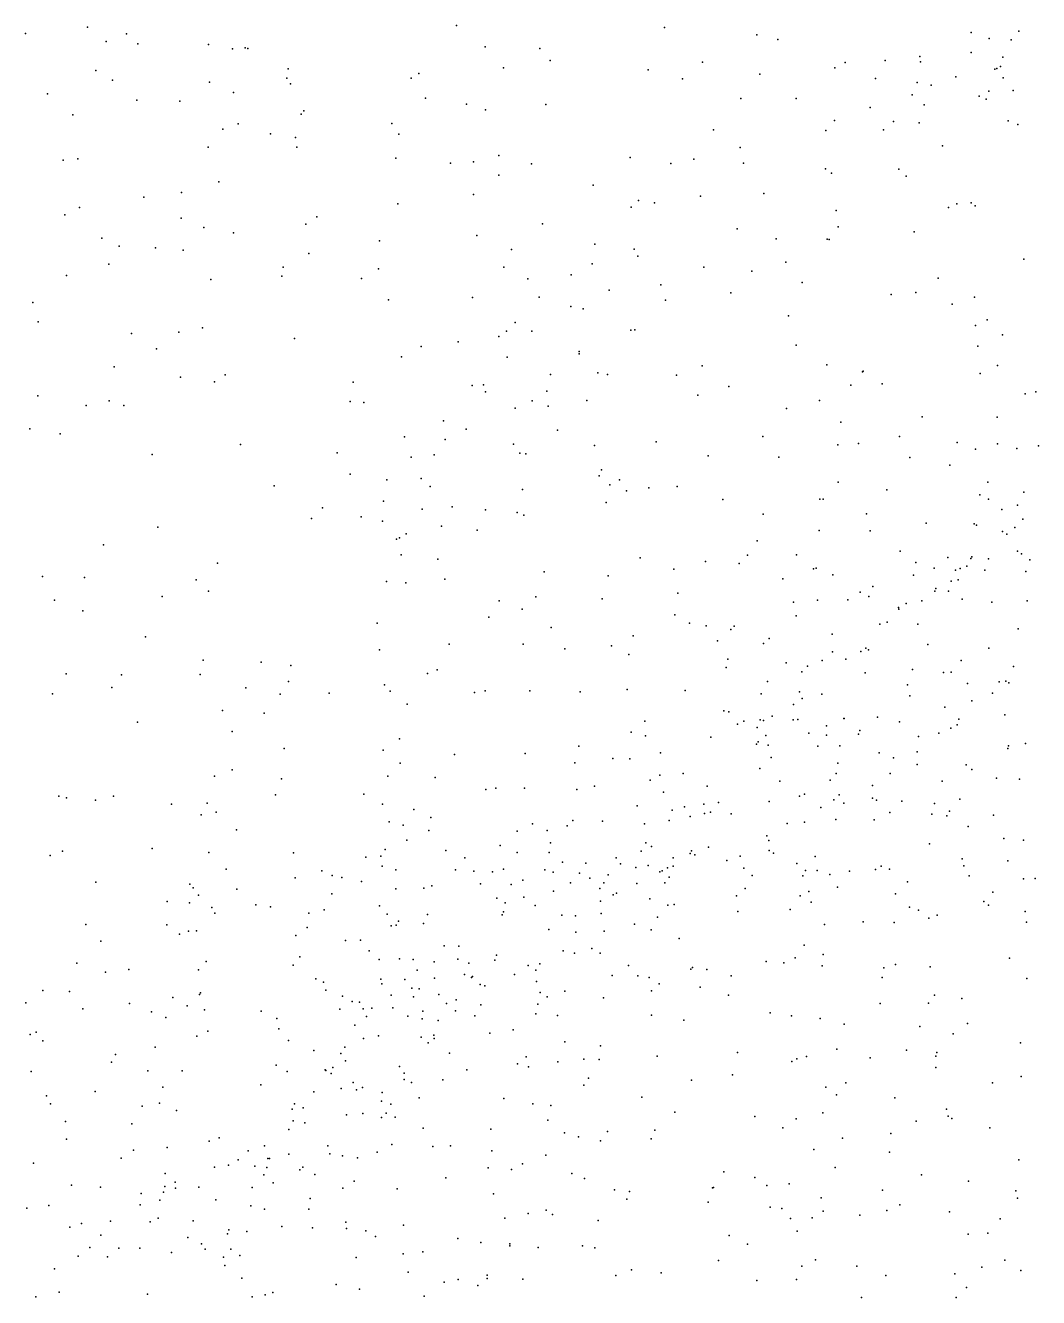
# Model space of a CAD drawing. Header units: metres. Extents: x -25 to 25, y -27.7 to 27.8.
# Drawn here: x -15.265 to -13.923, y 6.788 to 8.473 of the extents above; entities that cross this region are included whole.
import ezdxf

# ---------------------------------------------------------------- set-up
doc = ezdxf.new("R2010")
doc.units = ezdxf.units.M

msp = doc.modelspace()

# ---------------------------------------------------------------- linework, layer by layer
for p in [(-15.2654, 8.462, 2.4434), (-15.1833, 8.4704, 5.8935), (-15.1317, 8.4612, 6.0991), (-14.6945, 8.4725, 11.6746), (-14.4187, 8.4697, -11.974), (-14.2967, 8.4602, 8.6821), (-14.0127, 8.4632, 15.0417), (-13.9497, 8.465, -13.1129), (-15.1586, 8.4513, 5.6486), (-15.1164, 8.4481, 5.3722), (-15.0227, 8.4474, 5.791), (-14.9912, 8.4416, 5.2642), (-14.9744, 8.4428, -12.4688), (-14.9709, 8.442, 5.0643), (-14.6563, 8.4441, 10.6276), (-14.5839, 8.442, 9.2003), (-14.2688, 8.454, 12.0025), (-13.9888, 8.4552, 21.1851), (-13.9595, 8.4534, 21.2831), (-14.5703, 8.4259, 11.9379), (-14.1264, 8.4262, 21.2282), (-14.0808, 8.4312, 12.0787), (-14.0796, 8.4245, -12.1163), (-14.0128, 8.4365, 21.3624), (-13.9706, 8.4303, 21.0051), (-15.1722, 8.4129, 6.3722), (-14.9174, 8.4152, 5.4311), (-14.7443, 8.4089, 10.7809), (-14.6321, 8.4163, -12.318), (-14.4406, 8.4137, 12.0854), (-14.3687, 8.4237, -12.1324), (-14.2925, 8.4079, 12.1764), (-14.1934, 8.4162, 7.5013), (-14.1797, 8.4235, -12.2392), (-13.9813, 8.4144, 15.201), (-13.9788, 8.4153, -12.4001), (-13.974, 8.4183, 8.2681), (-15.15, 8.4, -12.5594), (-15.0214, 8.3974, -8.3823), (-14.919, 8.4028, 11.5127), (-14.9143, 8.3951, 5.8898), (-14.7543, 8.4025, 11.8219), (-14.3949, 8.4018, -12.4644), (-14.1392, 8.4024, 21.111), (-14.0843, 8.3968, 21.4514), (-14.0655, 8.3935, 20.9823), (-14.033, 8.4045, 2.2574), (-13.9704, 8.4032, 2.1151), (-15.236, 8.3819, 6.8343), (-14.9896, 8.3835, 7.2081), (-14.7355, 8.3762, 5.5144), (-14.3176, 8.3756, -12.6609), (-14.2446, 8.3756, 21.1847), (-14.0909, 8.3805, 8.4114), (-14.0021, 8.3788, 20.9249), (-13.993, 8.375, 14.0964), (-13.9892, 8.3853, -12.6212), (-13.9572, 8.3865, 21.5184), (-15.1178, 8.3735, 7.1136), (-15.061, 8.372, -7.6063), (-14.8965, 8.3593, 10.9356), (-14.681, 8.3684, 5.3472), (-14.656, 8.3607, 10.1325), (-14.5759, 8.3679, -12.4765), (-14.1464, 8.3638, 12.2891), (-14.0748, 8.3673, 14.4056), (-15.2028, 8.3542, 6.6648), (-14.9838, 8.3421, 6.172), (-14.9002, 8.3549, 11.7721), (-14.7801, 8.3428, 11.9708), (-14.1937, 8.3468, 20.9704), (-14.1155, 8.3451, 14.6277), (-14.0816, 8.3437, 21.5439), (-13.9635, 8.346, 12.2727), (-13.9507, 8.3412, 21.5966), (-15.0041, 8.335, 11.223), (-14.9406, 8.3289, -8.0486), (-14.9077, 8.3241, -7.7009), (-14.7708, 8.3283, 5.7352), (-14.3539, 8.3341, 12.3289), (-14.2053, 8.3334, 21.4964), (-14.1288, 8.3343, 14.8588), (-15.0234, 8.3111, 11.6056), (-14.906, 8.3113, -7.8623), (-14.3188, 8.311, 21.0909), (-14.0507, 8.3131, 14.2518), (-15.2154, 8.2942, 2.2811), (-15.1961, 8.296, 4.6927), (-14.7748, 8.2968, 5.8975), (-14.7025, 8.2899, -12.532), (-14.6717, 8.292, 9.9644), (-14.6382, 8.3001, 10.4196), (-14.4645, 8.2976, 7.4175), (-14.3801, 8.2955, 21.2128), (-14.3143, 8.2902, 21.4552), (-14.6382, 8.2743, 12.2686), (-14.5952, 8.2893, 9.224), (-14.4105, 8.2896, 8.8799), (-14.2056, 8.2824, 21.5823), (-14.1978, 8.2768, 12.4393), (-14.1085, 8.282, 21.6314), (-15.0093, 8.2654, 6.3926), (-14.5134, 8.2608, -12.7441), (-14.0988, 8.2727, 20.7982), (-15.1084, 8.2451, -8.3536), (-15.0588, 8.2512, 6.8875), (-14.6718, 8.2485, 9.5342), (-14.4533, 8.2407, 21.2026), (-14.3714, 8.2462, 20.9705), (-14.2875, 8.2498, 20.8926), (-15.1936, 8.2315, -8.5003), (-14.772, 8.2362, 12.1939), (-14.4632, 8.2319, 5.4063), (-14.4322, 8.2377, 21.399), (-14.1914, 8.2272, 15.0045), (-14.0426, 8.2315, 8.4083), (-14.0318, 8.2363, 21.716), (-14.0125, 8.2374, 20.7322), (-14.0072, 8.2336, -12.8327), (-15.2133, 8.2215, -12.6059), (-15.0592, 8.2173, 10.9787), (-14.8938, 8.2091, 6.2466), (-14.8794, 8.219, 7.1022), (-14.5806, 8.2096, 5.6634), (-14.1888, 8.2059, 21.6995), (-15.1642, 8.1908, 11.2993), (-15.029, 8.2047, 6.6767), (-14.9899, 8.1977, 10.8423), (-14.6673, 8.1942, 9.7458), (-14.3226, 8.203, 7.4425), (-14.2711, 8.19, 20.7892), (-14.2035, 8.1894, -12.9067), (-14.2009, 8.189, 14.7215), (-14.088, 8.1993, 20.7146), (-15.1411, 8.1801, 11.7505), (-15.093, 8.1779, -8.1596), (-15.0565, 8.1749, 4.7807), (-14.7965, 8.1872, 6.0608), (-14.6214, 8.1758, 9.3543), (-14.5112, 8.1827, 21.2662), (-14.4592, 8.1763, 21.483), (-15.1551, 8.1563, 11.1171), (-14.8899, 8.1704, 4.9143), (-14.5145, 8.1566, 21.0417), (-14.4544, 8.1667, 12.5314), (-14.2582, 8.1591, 8.6795), (-13.9428, 8.163, 20.6314), (-15.2111, 8.1412, -7.3769), (-14.9256, 8.1403, 12.1788), (-14.924, 8.1525, 6.9398), (-14.7977, 8.15, 10.5586), (-14.6316, 8.1523, 5.1175), (-14.5427, 8.1423, 21.3355), (-14.367, 8.1523, -12.9239), (-14.3031, 8.1471, 21.6869), (-15.0197, 8.1359, 12.0297), (-14.8203, 8.1375, 12.3054), (-14.5997, 8.1367, 10.0893), (-14.4921, 8.1217, 20.9367), (-14.4238, 8.1291, 21.6048), (-14.2365, 8.1319, 21.7489), (-14.0565, 8.1379, 14.1207), (-15.2554, 8.1057, 11.4119), (-14.7846, 8.1089, -12.6804), (-14.6733, 8.1123, 5.931), (-14.585, 8.1128, 21.1841), (-14.4175, 8.1088, 20.8198), (-14.3312, 8.1185, 20.7609), (-14.1187, 8.116, 15.3018), (-14.0859, 8.1187, 21.8239), (-14.0083, 8.1127, 21.8581), (-14.543, 8.1002, 7.3), (-14.5266, 8.0973, 21.5058), (-14.2546, 8.0879, 12.6441), (-14.0377, 8.1033, 20.603), (-15.2486, 8.0799, 11.2141), (-15.0307, 8.0721, -7.8485), (-14.6167, 8.0792, 21.2892), (-14.0069, 8.0749, 7.4804), (-13.9916, 8.0824, -12.9571), (-15.1249, 8.0645, 4.6745), (-15.0623, 8.0662, -7.4259), (-14.9092, 8.058, 6.5986), (-14.6383, 8.0604, 5.7657), (-14.6282, 8.0675, 9.6549), (-14.5947, 8.0676, 21.0009), (-14.4634, 8.0688, 9.0296), (-14.4582, 8.0695, -0.2104), (-13.9712, 8.0625, 20.5398), (-15.092, 8.0442, -12.6164), (-14.7414, 8.0473, 10.4268), (-14.692, 8.0535, 12.5637), (-14.5321, 8.0374, 20.8866), (-14.5319, 8.0405, 21.5675), (-14.2446, 8.0489, 20.6389), (-14.0039, 8.0475, 8.4827), (-15.1478, 8.0204, 12.0327), (-14.7671, 8.0336, 6.1601), (-14.6271, 8.0331, 5.5585), (-14.369, 8.0217, -0.3411), (-14.2038, 8.0228, 21.8659), (-13.9779, 8.022, 12.644), (-15.0599, 8.0065, 10.7163), (-15.0007, 8.0099, -7.6695), (-14.57, 8.0102, 9.3341), (-14.507, 8.0125, -0.4591), (-14.4943, 8.0101, 21.6527), (-14.403, 8.0093, 7.3394), (-14.1568, 8.0135, 14.3032), (-14.1556, 8.0147, -13.0431), (-14.0006, 8.0117, 13.8781), (-15.015, 8.0004, 12.2609), (-14.8311, 8, 6.3413), (-14.6735, 7.9955, 5.2576), (-14.6585, 7.9965, 21.3562), (-14.6559, 7.9871, -0.3626), (-14.5749, 7.9882, 12.6667), (-14.3337, 7.9943, 20.6625), (-14.172, 7.996, 20.572), (-14.1304, 7.9979, 21.9178), (-13.927, 7.9872, 22.0038), (-15.249, 7.9818, 11.0056), (-15.1543, 7.9752, -7.2999), (-14.8354, 7.9744, 4.9353), (-14.8172, 7.9731, 12.5231), (-14.594, 7.9754, -0.1885), (-14.5217, 7.9758, 20.8108), (-14.3747, 7.983, 21.7783), (-14.2136, 7.9758, 14.5161), (-13.9411, 7.9844, 20.4649), (-15.1849, 7.9693, 2.2737), (-15.1352, 7.969, -7.9627), (-14.6166, 7.9654, 21.5183), (-14.5728, 7.9683, 9.4917), (-14.2571, 7.9653, 8.7703), (-14.0774, 7.9541, 21.9854), (-13.9781, 7.9536, 15.5091), (-15.2596, 7.9384, 4.4151), (-14.7118, 7.9489, 21.2214), (-14.6814, 7.9377, 21.0179), (-14.5608, 7.9366, 21.6336), (-14.1852, 7.9471, 0.0342), (-15.2194, 7.9316, 2.0891), (-14.7633, 7.9278, -12.8499), (-14.7094, 7.9242, 5.7023), (-14.4298, 7.9208, 20.6793), (-14.2886, 7.9282, 21.8804), (-14.1075, 7.9281, 8.6455), (-14.0314, 7.9202, 22.0483), (-15.0974, 7.9041, -7.8077), (-14.9807, 7.9174, 4.7692), (-14.8526, 7.9065, 10.4523), (-14.7241, 7.9036, 21.323), (-14.6187, 7.918, 10.2175), (-14.6106, 7.9062, 20.8656), (-14.6027, 7.905, -12.9937), (-14.5117, 7.916, 21.7037), (-14.361, 7.9025, 20.6182), (-14.1893, 7.917, 20.5195), (-14.1618, 7.9188, 21.9787), (-14.0071, 7.9113, -13.0506), (-13.978, 7.9183, 20.421), (-13.952, 7.9122, 22.095), (-13.9234, 7.9156, 8.5339), (-14.7546, 7.9007, 5.4692), (-14.2676, 7.9009, 20.5587), (-14.0937, 7.9002, 14.0895), (-14.0409, 7.8902, 7.3992), (-14.8351, 7.8781, 6.5956), (-14.7866, 7.8708, 5.2657), (-14.7412, 7.8726, 21.1149), (-14.5056, 7.8759, 9.7144), (-14.5023, 7.8838, 0.0301), (-14.4785, 7.8708, -0.2773), (-14.9359, 7.8626, 12.4918), (-14.7294, 7.862, 21.0131), (-14.6068, 7.8578, 21.6458), (-14.4913, 7.8641, 7.2283), (-14.4693, 7.8559, 9.8754), (-14.4396, 7.8601, 12.7812), (-14.4021, 7.8618, 21.8483), (-14.1887, 7.8675, 7.3428), (-14.1246, 7.8573, 22.0606), (-13.9907, 7.8675, 13.7341), (-13.9429, 7.8543, 12.7445), (-14.7909, 7.8423, 12.6386), (-14.4962, 7.8408, 21.7647), (-14.3414, 7.8447, 21.9053), (-14.213, 7.8452, 15.2044), (-14.2089, 7.8452, 22.0294), (-14.0012, 7.8509, 20.3726), (-13.9898, 7.845, 22.2544), (-13.9511, 7.8371, 13.5865), (-14.8865, 7.8193, 4.9089), (-14.8719, 7.8337, -12.7829), (-14.8205, 7.8218, 5.5869), (-14.7397, 7.8318, 21.4248), (-14.7001, 7.8347, 7.0035), (-14.6561, 7.8308, 21.5717), (-14.6142, 7.8272, 20.8119), (-14.6053, 7.8237, 12.7576), (-14.2881, 7.8252, 20.52), (-14.1512, 7.8257, 8.7553), (-13.9721, 7.8312, 22.3395), (-13.9443, 7.8187, 20.1876), (-15.0902, 7.8079, -12.6072), (-14.7924, 7.8161, 6.4475), (-14.7143, 7.8093, 6.0734), (-14.6672, 7.8039, 20.8879), (-14.2141, 7.8035, 20.4514), (-14.1463, 7.8031, 0.1398), (-14.0724, 7.8132, 22.253), (-14.0085, 7.8125, 20.2917), (-14.0057, 7.8106, 22.4221), (-13.9712, 7.8022, 22.5318), (-13.9549, 7.8075, 19.8233), (-15.162, 7.7845, 4.4351), (-14.7739, 7.7921, 21.1738), (-14.7698, 7.794, 6.8276), (-14.7611, 7.7991, 10.3253), (-14.2961, 7.79, 12.825), (-13.9655, 7.7985, 19.9974), (-14.7675, 7.7712, 21.3197), (-14.3091, 7.7709, 21.9897), (-14.2442, 7.7713, 22.0708), (-14.1068, 7.7762, 22.3716), (-14.0435, 7.7679, -0.0031), (-14.0117, 7.7686, 19.8951), (-13.9514, 7.776, 23.0523), (-13.946, 7.7725, 22.9587), (-15.011, 7.7604, -7.4008), (-14.7191, 7.7656, 20.9542), (-14.451, 7.7672, 10.1031), (-14.4065, 7.7525, -0.1162), (-14.3645, 7.7624, 9.1013), (-14.32, 7.7599, 0.1446), (-14.2215, 7.753, 22.2214), (-14.2178, 7.7537, 8.8933), (-14.0858, 7.761, 22.5022), (-14.0618, 7.7535, 7.3052), (-14.0336, 7.7509, 20.0346), (-14.0273, 7.7532, 22.7061), (-14.0184, 7.7563, 23.166), (-14.0129, 7.7664, 20.14), (-13.9944, 7.751, 8.7069), (-13.9895, 7.7662, 22.873), (-13.935, 7.7646, 0.2027), (-15.2428, 7.7427, -7.1179), (-15.187, 7.7411, 2.1092), (-15.0393, 7.7381, -7.1803), (-14.787, 7.7362, 21.241), (-14.7616, 7.7341, 21.0335), (-14.71, 7.739, 21.5206), (-14.5784, 7.7487, 21.701), (-14.4935, 7.7436, 20.6601), (-14.2621, 7.7394, 14.9119), (-14.1961, 7.7449, 14.4046), (-14.0891, 7.7442, 20.2719), (-14.0391, 7.7364, 13.8198), (-14.03, 7.7382, 19.6518), (-13.9401, 7.7491, -4.7906), (-15.0231, 7.7231, 4.64), (-14.4014, 7.7204, 21.941), (-14.1595, 7.7221, 22.5276), (-14.143, 7.7293, 12.8301), (-14.0608, 7.7233, 22.9453), (-14.0595, 7.7269, 23.0516), (-14.0425, 7.7231, 23.2976), (-15.227, 7.7114, 2.4374), (-15.0842, 7.7163, 12.3527), (-14.6381, 7.7103, 21.6468), (-14.5894, 7.7155, 20.7514), (-14.5013, 7.7131, 21.8109), (-14.2482, 7.7085, 22.3112), (-14.2162, 7.7111, 20.3917), (-14.176, 7.7118, 15.2736), (-14.1484, 7.7163, 20.3332), (-14.1088, 7.7015, 22.7459), (-14.0986, 7.7067, 23.1552), (-14.078, 7.7102, 19.8273), (-14.0247, 7.7126, 23.3941), (-13.9852, 7.7085, 19.3916), (-13.9386, 7.7103, -4.9567), (-15.1892, 7.6973, 10.6827), (-14.6514, 7.6887, 20.8128), (-14.6074, 7.6994, -13.0426), (-14.4053, 7.6917, 9.9761), (-14.2446, 7.6906, 15.0681), (-14.1087, 7.6995, 20.1918), (-14.7997, 7.6808, -12.9054), (-14.569, 7.6749, 21.7466), (-14.3858, 7.6807, 20.5233), (-14.3637, 7.6772, 22.0307), (-14.3309, 7.6726, 9.7719), (-14.3264, 7.6767, 22.1311), (-14.1336, 7.6794, 22.9363), (-14.1239, 7.6823, 1.9745), (-14.0834, 7.6796, 19.6139), (-13.9505, 7.6733, 13.4185), (-15.1064, 7.6629, -7.0129), (-14.704, 7.6529, 6.5731), (-14.606, 7.6528, 12.7953), (-14.4889, 7.6507, 7.0558), (-14.4604, 7.6639, 21.9103), (-14.3485, 7.6573, 9.4867), (-14.2877, 7.6539, -13.1598), (-14.2802, 7.6605, 22.424), (-14.1969, 7.6662, 22.672), (-14.0699, 7.6524, 23.4541), (-14.7966, 7.6453, 21.2865), (-14.5507, 7.6467, 20.6779), (-14.4661, 7.6392, 20.5794), (-14.3349, 7.6331, 22.3273), (-14.1965, 7.6428, 23.0084), (-14.1785, 7.6331, 20.1347), (-14.1589, 7.6434, 20.0191), (-14.1524, 7.6477, 23.3345), (-14.1485, 7.6456, 19.8769), (-13.9892, 7.6479, 19.2551), (-15.0302, 7.6318, 12.4699), (-14.9533, 7.6292, 5.4118), (-14.9138, 7.6249, 5.7406), (-14.7201, 7.6188, 20.901), (-14.3372, 7.6221, 20.4272), (-14.2576, 7.6281, 12.8519), (-14.237, 7.6163, 22.7603), (-14.2293, 7.6237, 20.2485), (-14.2101, 7.6313, 23.1857), (-14.0904, 7.6196, 19.4302), (-14.0391, 7.6158, 13.703), (-14.0261, 7.6314, 0.0915), (-13.9565, 7.6236, 18.9539), (-15.2116, 7.6135, 12.1982), (-15.1381, 7.6125, 4.3051), (-15.034, 7.6127, -7.3276), (-14.9168, 7.6037, 5.0946), (-14.7897, 7.599, 21.1083), (-14.733, 7.6143, 21.5104), (-14.2823, 7.6034, 9.2763), (-14.153, 7.6151, 19.6657), (-14.0968, 7.5992, 13.981), (-14.0491, 7.6157, 19.3222), (-14.0176, 7.601, 19.1751), (-13.9755, 7.6029, 18.8515), (-13.9667, 7.6038, 18.6357), (-13.9628, 7.6016, 23.6447), (-15.2294, 7.5871, -6.8593), (-15.151, 7.5958, -12.4972), (-14.9733, 7.595, -7.1199), (-14.9281, 7.5868, 12.5981), (-14.8629, 7.5879, 10.3198), (-14.7823, 7.5909, 21.374), (-14.6705, 7.589, 20.8039), (-14.6563, 7.5911, 21.6483), (-14.5974, 7.5914, 21.7542), (-14.5306, 7.5899, 21.8481), (-14.4683, 7.5931, 21.9826), (-14.3913, 7.5915, 0.0085), (-14.2907, 7.5874, 20.2968), (-14.2401, 7.59, 23.2596), (-14.2105, 7.587, 19.8713), (-14.094, 7.5844, 8.967), (-13.9843, 7.5883, -5.1692), (-14.7599, 7.5735, 12.733), (-14.2478, 7.5733, 20.0303), (-14.2366, 7.5812, 23.3597), (-14.0474, 7.5695, 12.8674), (-14.0119, 7.5779, 19.0186), (-15.117, 7.5497, 10.5429), (-15.0043, 7.565, 10.4342), (-14.9491, 7.5615, 4.8697), (-14.4449, 7.5512, 22.1753), (-14.3403, 7.5645, 22.6563), (-14.3338, 7.5633, 2.0201), (-14.3138, 7.551, 1.829), (-14.2923, 7.5527, 22.9637), (-14.2879, 7.5521, 7.0506), (-14.2763, 7.5576, 20.1266), (-14.2484, 7.5527, 14.9285), (-14.2421, 7.5532, 14.6827), (-14.1814, 7.5544, 14.3628), (-14.181, 7.5546, 23.5283), (-14.1367, 7.5561, 0.4557), (-14.1076, 7.5502, 19.3028), (-14.0289, 7.5538, 23.6695), (-13.9679, 7.5595, 18.5203), (-14.9914, 7.5373, 4.7159), (-14.463, 7.5363, 12.8431), (-14.4442, 7.5318, 22.3965), (-14.322, 7.5471, 22.7788), (-14.2961, 7.5427, 23.173), (-14.2848, 7.5319, 9.9784), (-14.2278, 7.535, 19.664), (-14.2045, 7.5447, 9.6458), (-14.2044, 7.5327, 19.5612), (-14.1619, 7.5338, 9.1867), (-14.1602, 7.5388, -4.8262), (-14.0557, 7.5351, 18.9371), (-14.0398, 7.5416, 18.8001), (-14.0314, 7.5461, 18.684), (-14.9227, 7.5148, -12.7341), (-14.77, 7.5275, 20.9919), (-14.5324, 7.5181, 21.9295), (-14.3573, 7.5297, 20.2821), (-14.297, 7.5207, 19.956), (-14.2949, 7.5235, 23.3244), (-14.2816, 7.5194, 19.8471), (-14.2158, 7.518, 14.5196), (-14.1865, 7.5185, 2.0734), (-14.0826, 7.5306, 1.7093), (-13.9634, 7.5182, -5.5326), (-13.9405, 7.5216, 8.9644), (-14.7915, 7.5125, 21.282), (-14.6969, 7.5068, 20.821), (-14.6036, 7.5084, 21.7681), (-14.4872, 7.5017, 22.1175), (-14.4646, 7.5013, 22.4787), (-14.4243, 7.5093, 22.6236), (-14.2776, 7.5028, 19.7358), (-14.1344, 7.509, 9.87), (-14.1155, 7.5026, 19.1539), (-14.0842, 7.5102, 15.3548), (-13.9643, 7.5146, 15.5132), (-14.9916, 7.4866, 5.2404), (-14.7689, 7.4954, 21.4273), (-14.5375, 7.4957, 10.1261), (-14.394, 7.4819, 22.8193), (-14.2924, 7.4883, 23.4427), (-14.1916, 7.4819, 15.1568), (-14.1894, 7.4955, 23.6206), (-14.12, 7.4818, 19.0436), (-14.084, 7.4935, 18.7322), (-14.0194, 7.4934, 23.7585), (-14.0118, 7.4872, 0.1466), (-15.0151, 7.4781, -12.6051), (-14.9263, 7.4747, 5.9044), (-14.7855, 7.4783, 21.0872), (-14.7227, 7.4763, 21.5182), (-14.5117, 7.4651, 22.3604), (-14.4378, 7.4727, 22.7111), (-14.4252, 7.4793, 6.8878), (-14.3625, 7.465, 23.2309), (-14.2661, 7.4714, 23.5429), (-14.1994, 7.4728, -13.1448), (-14.1434, 7.4659, 14.1785), (-14.051, 7.4717, 13.6248), (-13.9789, 7.4756, 13.2362), (-13.9488, 7.474, 0.6108), (-15.2212, 7.4519, 12.1548), (-15.2108, 7.4493, -6.5904), (-15.1486, 7.4515, -12.4378), (-14.9343, 7.4533, -6.8592), (-14.817, 7.4543, 6.141), (-14.6554, 7.4607, 20.7292), (-14.6424, 7.4623, 21.6719), (-14.6042, 7.4623, 20.6543), (-14.5349, 7.4604, 20.4974), (-14.4202, 7.4568, 20.1931), (-14.2399, 7.4516, -4.9902), (-14.2333, 7.4545, 19.3886), (-14.1877, 7.4535, 19.2338), (-14.1434, 7.4491, 23.7114), (-14.0279, 7.4475, 13.4477), (-15.1725, 7.4464, 4.0779), (-15.0719, 7.4413, -7.2295), (-15.0248, 7.4425, 5.6671), (-14.7924, 7.441, 21.1799), (-14.751, 7.434, 20.9405), (-14.455, 7.4387, 0.1155), (-14.4089, 7.4332, 23.067), (-14.3922, 7.4375, 19.9739), (-14.3667, 7.441, 0.3804), (-14.3578, 7.4305, -4.6746), (-14.3475, 7.4432, 19.7815), (-14.2804, 7.4445, 19.4933), (-14.212, 7.4367, -5.1641), (-14.1944, 7.447, 1.5924), (-14.1815, 7.4425, 6.9737), (-14.1382, 7.4464, -5.3638), (-14.1045, 7.445, 18.6078), (-14.0613, 7.4419, 18.4812), (-14.0414, 7.4318, 9.7143), (-15.0326, 7.4271, 12.4225), (-15.0128, 7.4304, -6.7129), (-14.7837, 7.4175, 21.3039), (-14.7285, 7.4236, 6.3033), (-14.5938, 7.4152, 20.5455), (-14.5403, 7.4194, 22.484), (-14.501, 7.4186, 6.7073), (-14.4454, 7.4149, 20.0881), (-14.4126, 7.4196, -4.8338), (-14.3849, 7.4247, 19.8701), (-14.3658, 7.4287, 23.3992), (-14.3306, 7.4284, 12.8542), (-14.2566, 7.4154, 23.6339), (-14.2333, 7.4172, -4.5838), (-14.1921, 7.4206, 0.1234), (-14.1413, 7.4204, 18.6799), (-14.1204, 7.4301, -5.5539), (-14.0649, 7.4278, 23.7981), (-14.0449, 7.4257, -5.7704), (-13.9832, 7.4266, 9.2282), (-14.986, 7.407, 5.0402), (-14.7652, 7.4133, 10.2193), (-14.7309, 7.4061, -12.9574), (-14.6139, 7.4053, 21.7629), (-14.5744, 7.4064, 21.8686), (-14.548, 7.4125, 20.4266), (-14.2832, 7.3991, 19.1809), (-14.0167, 7.4117, 9.4539), (-15.0977, 7.3825, 4.1979), (-14.7887, 7.3809, 21.0912), (-14.7603, 7.3934, 21.4421), (-14.6366, 7.3864, -4.7532), (-14.5698, 7.3897, 22.3712), (-14.4437, 7.3898, 22.9925), (-14.4359, 7.3848, 23.1319), (-14.3607, 7.384, 23.4728), (-14.2805, 7.3931, 19.0469), (-14.2801, 7.3799, 18.9524), (-14.0678, 7.3884, 12.9429), (-13.9695, 7.3957, 23.8871), (-13.9434, 7.3935, 18.2713), (-15.2326, 7.3731, -6.3523), (-15.2161, 7.379, -7.3153), (-15.0223, 7.377, 4.6078), (-14.9103, 7.3767, 12.5621), (-14.8144, 7.3709, 19.0784), (-14.7945, 7.3721, 21.2286), (-14.7084, 7.3798, 21.5428), (-14.6834, 7.3699, 19.1149), (-14.6139, 7.3769, 20.4684), (-14.5717, 7.3771, 22.1182), (-14.5539, 7.3642, 19.0143), (-14.4827, 7.3698, 19.1321), (-14.4499, 7.379, 19.9321), (-14.4074, 7.37, 19.301), (-14.3848, 7.3759, -5.0934), (-14.3832, 7.3792, 19.4128), (-14.3788, 7.3739, 19.0516), (-14.3362, 7.3664, -5.2424), (-14.3187, 7.372, 1.5392), (-14.2744, 7.3762, -5.3839), (-14.2194, 7.3719, 18.8187), (-14.0248, 7.3686, 15.4231), (-13.9641, 7.3661, 0.8879), (-14.9997, 7.3549, 4.811), (-14.8729, 7.3527, 19.1414), (-14.8591, 7.3467, 18.9447), (-14.7929, 7.3588, 19.1693), (-14.7747, 7.3543, 21.3591), (-14.6957, 7.3539, 18.9424), (-14.6714, 7.3525, 12.7359), (-14.6468, 7.3516, -4.5011), (-14.6321, 7.3551, 19.2495), (-14.5775, 7.3543, 21.9676), (-14.5664, 7.3509, 18.9241), (-14.5313, 7.3496, 19.3586), (-14.523, 7.363, 19.2433), (-14.4936, 7.3476, 22.8967), (-14.4771, 7.362, 0.2948), (-14.457, 7.3572, 18.993), (-14.4404, 7.3597, 23.2183), (-14.4251, 7.3513, 19.6902), (-14.4221, 7.353, 23.3609), (-14.4147, 7.3568, -4.5255), (-14.4076, 7.3588, 19.5569), (-14.3139, 7.3563, 0.5874), (-14.3029, 7.3468, 18.8065), (-14.2434, 7.3625, 23.7011), (-14.2358, 7.3462, 14.8215), (-14.2323, 7.3534, -5.6738), (-14.2166, 7.3531, 0.7451), (-14.2, 7.3479, 18.7122), (-14.1738, 7.3523, 10.0042), (-14.1396, 7.3546, 14.0194), (-14.1321, 7.3589, 18.5497), (-14.1208, 7.3552, -5.9196), (-14.0223, 7.3593, 6.9675), (-14.0155, 7.3462, 18.334), (-15.1723, 7.3376, 10.5823), (-15.0476, 7.3351, 4.4246), (-15.0432, 7.3301, -6.4242), (-14.9082, 7.3435, 19.0325), (-14.8465, 7.344, -6.7404), (-14.8204, 7.3385, 19.2794), (-14.7375, 7.3298, 20.7776), (-14.727, 7.3329, 19.315), (-14.6624, 7.3355, 18.8495), (-14.622, 7.3347, 20.3312), (-14.6067, 7.3403, 6.502), (-14.5432, 7.337, 22.7165), (-14.5176, 7.3431, 22.8161), (-14.5047, 7.3296, 18.8486), (-14.4993, 7.3367, 19.4459), (-14.4556, 7.3361, 19.7714), (-14.4186, 7.3369, -13.0862), (-14.4128, 7.3443, 18.9167), (-14.312, 7.3295, 23.6327), (-14.1899, 7.3311, 14.334), (-14.0968, 7.3382, 18.4275), (-13.9434, 7.3423, -4.6683), (-13.9281, 7.3428, 1.4259), (-15.036, 7.3205, -7.1105), (-14.9853, 7.3284, 19.0861), (-14.8595, 7.3224, 18.8439), (-14.7747, 7.3289, 18.845), (-14.6409, 7.3167, 21.7274), (-14.6052, 7.318, 22.5263), (-14.5658, 7.3259, 20.0725), (-14.5035, 7.3126, 19.8529), (-14.4868, 7.3208, 23.0412), (-14.4824, 7.3234, 19.5969), (-14.4383, 7.3159, 1.6319), (-14.3233, 7.3195, 2.0294), (-14.2393, 7.3195, 1.345), (-14.2276, 7.3255, 14.6436), (-14.1127, 7.3223, 2.0802), (-13.984, 7.3244, 1.0561), (-15.0778, 7.3123, 5.4968), (-15.048, 7.3102, 5.2522), (-15.0186, 7.3042, 19.0038), (-15.0145, 7.2968, -12.5842), (-14.9603, 7.3079, 19.2299), (-14.9406, 7.3051, 18.8683), (-14.8902, 7.2969, 6.0929), (-14.8696, 7.3011, 10.2883), (-14.7962, 7.3063, 21.1341), (-14.632, 7.2983, 19.4148), (-14.6298, 7.3102, 20.2288), (-14.5902, 7.3067, 22.6174), (-14.5029, 7.2965, 12.7793), (-14.4144, 7.3071, 0.4636), (-14.406, 7.3083, 23.4794), (-14.3216, 7.2991, 18.712), (-14.2523, 7.3014, 18.6528), (-14.2247, 7.3113, 23.7874), (-14.0942, 7.3047, -6.1896), (-14.0824, 7.3007, 23.9054), (-13.9961, 7.3122, 23.9527), (-13.9898, 7.3074, 0.1777), (-13.9411, 7.2988, 18.2155), (-15.1855, 7.2819, -6.1324), (-15.0779, 7.2813, 19.1383), (-14.7862, 7.2954, 20.9456), (-14.781, 7.2799, 21.3087), (-14.7744, 7.2809, 20.8358), (-14.7714, 7.2861, 19.4013), (-14.7382, 7.2832, -4.8958), (-14.733, 7.2949, 20.6369), (-14.6339, 7.2944, 22.3746), (-14.5547, 7.2939, 19.4955), (-14.5368, 7.2934, -5.1162), (-14.4588, 7.2822, 23.3911), (-14.4283, 7.2915, 18.79), (-14.207, 7.2818, 15.0596), (-14.1559, 7.2853, 18.5074), (-14.1147, 7.2842, 15.2948), (-14.0687, 7.29, 13.5273), (-14.0579, 7.294, -6.3616), (-13.9392, 7.2848, -13.038), (-15.0613, 7.2691, 18.9025), (-15.0495, 7.2728, 5.8161), (-15.0389, 7.2735, 10.4403), (-14.9074, 7.2673, 18.7853), (-14.8923, 7.2778, 19.3567), (-14.5723, 7.2752, 22.784), (-14.5362, 7.2714, 19.7818), (-14.499, 7.273, -5.2729), (-14.4364, 7.2747, -5.4854), (-14.3993, 7.2632, 23.5687), (-15.1654, 7.2598, 4.0318), (-14.8413, 7.2607, -6.4685), (-14.8216, 7.261, 18.7413), (-14.8103, 7.2467, -12.795), (-14.7106, 7.2536, 20.3385), (-14.6912, 7.253, 21.5973), (-14.5529, 7.2469, 22.9746), (-14.515, 7.2499, 18.7164), (-14.234, 7.2543, 1.0493), (-15.1973, 7.2304, -12.4332), (-15.026, 7.2329, 18.7998), (-14.9018, 7.2391, 12.4618), (-14.7967, 7.2352, 21.0626), (-14.7701, 7.2363, 20.6893), (-14.7517, 7.2355, 20.5638), (-14.7241, 7.2323, 21.5175), (-14.6925, 7.2356, 20.1439), (-14.678, 7.2305, 22.4542), (-14.6437, 7.2345, 21.7611), (-14.6413, 7.2409, 22.065), (-14.584, 7.2298, 22.8816), (-14.538, 7.2436, 23.0833), (-14.5041, 7.2436, 23.3011), (-14.2843, 7.2326, -6.6327), (-14.2606, 7.2311, -6.1522), (-14.2456, 7.2377, -13.0779), (-14.2088, 7.2419, 23.8729), (-14.1129, 7.2289, 18.3797), (-13.9618, 7.2369, 10.0126), (-15.1592, 7.2186, 19.1473), (-15.1284, 7.222, 19.2256), (-15.0363, 7.2215, -6.0065), (-14.9107, 7.2279, -6.9528), (-14.7464, 7.2213, 19.5181), (-14.6837, 7.2153, 19.5807), (-14.6744, 7.2114, 20.0322), (-14.6733, 7.2128, -5.3348), (-14.6174, 7.2153, -6.7151), (-14.5994, 7.2274, 19.8274), (-14.5892, 7.2214, 19.7326), (-14.4884, 7.214, 0.086), (-14.4665, 7.2274, -6.6538), (-14.4541, 7.2135, 23.5114), (-14.439, 7.2114, 1.9474), (-14.3842, 7.2224, 1.4351), (-14.3818, 7.2249, 23.644), (-14.3627, 7.222, -6.4794), (-14.3304, 7.2139, 18.6003), (-14.21, 7.2269, -4.572), (-14.1304, 7.2116, 23.9526), (-14.1284, 7.2243, 13.731), (-14.0669, 7.2257, -6.5862), (-14.8807, 7.2099, 19.4711), (-14.8705, 7.2054, -6.0619), (-14.8677, 7.1947, -5.0721), (-14.7947, 7.2095, 20.8887), (-14.7935, 7.2031, 20.7692), (-14.7627, 7.209, 20.4006), (-14.7537, 7.1972, -6.1864), (-14.744, 7.1967, 20.2244), (-14.7234, 7.2107, 18.6528), (-14.6629, 7.2021, 22.6076), (-14.6568, 7.2006, 21.9752), (-14.5884, 7.2061, -5.8143), (-14.426, 7.2033, 18.6416), (-14.3715, 7.1988, 0.6765), (-13.9389, 7.2103, 2.0779), (-15.2648, 7.1781, 3.9308), (-15.2423, 7.1942, -7.2527), (-15.2069, 7.1929, 19.0659), (-15.0702, 7.1849, 4.2462), (-15.0347, 7.1892, 4.7314), (-15.0334, 7.191, -5.8103), (-14.8452, 7.1867, -5.7846), (-14.8326, 7.1798, -5.4228), (-14.8231, 7.179, 6.2527), (-14.7809, 7.1881, 21.3873), (-14.7515, 7.1858, -6.8367), (-14.718, 7.189, -5.9404), (-14.6948, 7.1818, 21.6992), (-14.5836, 7.1915, -6.0541), (-14.5741, 7.1861, 18.6229), (-14.5509, 7.1935, -12.9885), (-14.4999, 7.1848, 23.4277), (-14.436, 7.1939, -6.2424), (-14.3343, 7.1881, 0.1124), (-14.0611, 7.1879, 13.2996), (-14.0252, 7.1835, 24.0504), (-15.1893, 7.1698, -5.7469), (-15.1276, 7.1772, 18.8148), (-15.0985, 7.1661, 19.3675), (-15.051, 7.1739, 4.4646), (-15.0282, 7.1685, 18.705), (-14.953, 7.1671, 18.6586), (-14.8488, 7.1694, 19.5435), (-14.8181, 7.1698, 21.1865), (-14.8064, 7.1707, 20.6133), (-14.7786, 7.1712, 20.3058), (-14.7392, 7.1668, 21.579), (-14.7077, 7.1769, 22.1926), (-14.6957, 7.1672, 22.0689), (-14.6623, 7.1755, 21.8824), (-14.5892, 7.1633, 22.9981), (-14.5867, 7.1763, 12.6753), (-14.5608, 7.1612, 23.1787), (-14.4362, 7.1618, 23.6259), (-14.2788, 7.1646, 18.5256), (-14.1331, 7.1769, 10.0159), (-14.069, 7.1776, 6.9566), (-15.0793, 7.1586, -5.6233), (-14.9323, 7.1571, -5.2112), (-14.829, 7.1484, 21.072), (-14.8137, 7.1597, 21.2823), (-14.7589, 7.1602, 20.1495), (-14.74, 7.1567, 19.6548), (-14.7186, 7.1546, 12.578), (-14.6701, 7.1607, 19.7632), (-14.3932, 7.1548, -4.4642), (-14.2507, 7.1606, 23.8949), (-14.2125, 7.1571, 14.1337), (-14.1811, 7.1498, 18.4219), (-14.0806, 7.1465, 0.1698), (-14.0176, 7.1507, 15.4833), (-15.2591, 7.136, 10.6984), (-15.2514, 7.1392, 19.1139), (-15.2422, 7.1275, 18.957), (-15.0383, 7.134, 4.9147), (-15.0237, 7.1403, 19.4712), (-14.9298, 7.1436, 19.526), (-14.9169, 7.128, -12.5983), (-14.8174, 7.1306, -4.6134), (-14.7979, 7.1344, 21.4868), (-14.7411, 7.1323, 22.304), (-14.7243, 7.1351, 19.9984), (-14.724, 7.1306, 19.8435), (-14.6503, 7.1376, 6.502), (-14.6195, 7.1422, 22.875), (-14.0366, 7.1367, -4.7141), (-15.0934, 7.1192, 5.509), (-14.8835, 7.1147, -4.8318), (-14.8478, 7.1108, 20.9158), (-14.8423, 7.1192, 20.8085), (-14.7319, 7.1249, 22.4826), (-14.7037, 7.1111, 22.6444), (-14.5507, 7.1264, 0.4126), (-14.5038, 7.1208, 1.5558), (-14.3222, 7.1121, 6.853), (-14.1904, 7.1164, 13.9214), (-14.0982, 7.1153, 13.4575), (-14.0581, 7.1122, 2.085), (-13.9474, 7.1248, 18.1719), (-15.1514, 7.0995, 18.7409), (-15.1459, 7.1096, 4.1063), (-14.9331, 7.0956, 6.0726), (-14.8416, 7.1011, 19.6278), (-14.7698, 7.0935, 21.7346), (-14.6137, 7.097, 0.2124), (-14.6021, 7.1063, 18.5453), (-14.56, 7.0996, 23.3418), (-14.5256, 7.1034, 1.7759), (-14.5055, 7.1031, 23.523), (-14.4285, 7.1073, 18.5475), (-14.2504, 7.1001, 18.4496), (-14.2438, 7.1036, 14.6581), (-14.231, 7.107, 14.8897), (-14.1465, 7.1049, 15.276), (-14.0593, 7.1071, 18.2767), (-15.2579, 7.0868, 18.8684), (-15.1034, 7.0878, 19.4634), (-15.0578, 7.088, -12.4859), (-14.9188, 7.0869, 19.5969), (-14.8685, 7.0893, 21.2668), (-14.8676, 7.0882, 21.1321), (-14.8606, 7.0844, 20.3776), (-14.8581, 7.0922, 20.4777), (-14.7637, 7.0847, 22.1685), (-14.6806, 7.0891, 10.1593), (-14.5992, 7.0932, 23.0769), (-14.5195, 7.0782, 18.5189), (-14.3287, 7.0824, 18.4801), (-14.0593, 7.0922, 24.1133), (-13.9463, 7.0804, 24.2064), (-15.1729, 7.0603, 11.9226), (-15.0834, 7.0662, 5.6704), (-14.9536, 7.0693, 18.5667), (-14.8834, 7.0602, 21.4268), (-14.8472, 7.0645, 21.5449), (-14.8313, 7.0724, 20.1718), (-14.8269, 7.0626, 21.6333), (-14.819, 7.0658, 18.5211), (-14.7637, 7.0762, 19.951), (-14.7542, 7.0723, 21.8735), (-14.7123, 7.0758, -4.4891), (-14.5256, 7.0687, 10.1121), (-14.3832, 7.0756, 23.8126), (-14.205, 7.0661, -6.7336), (-14.1787, 7.072, -12.9755), (-13.9846, 7.072, -6.6266), (-15.2373, 7.0548, 18.7935), (-15.2321, 7.0444, 19.3507), (-15.088, 7.0449, 4.6741), (-14.9088, 7.044, 21.327), (-14.7938, 7.0475, 21.8015), (-14.7928, 7.0591, 19.8218), (-14.7813, 7.0437, 22.3542), (-14.7437, 7.0523, -12.717), (-14.6315, 7.0514, 22.9595), (-14.5932, 7.044, 23.2204), (-14.4488, 7.0528, 23.7352), (-14.1911, 7.0561, 6.9489), (-14.1138, 7.0521, 18.3193), (-15.1106, 7.0413, 18.6219), (-15.0655, 7.0354, 19.5576), (-14.9121, 7.0371, 21.2132), (-14.8976, 7.039, 20.9567), (-14.84, 7.0297, 19.7105), (-14.8186, 7.0312, 20.0019), (-14.7937, 7.0263, 22.2682), (-14.7876, 7.0319, 22.0227), (-14.7755, 7.0265, 22.5204), (-14.5695, 7.0418, -4.4404), (-14.4053, 7.0333, -6.7641), (-14.2991, 7.0276, 1.9868), (-14.2091, 7.0322, 12.9372), (-14.0453, 7.037, 24.1802), (-14.0433, 7.0279, 18.2396), (-15.2125, 7.0209, 4.217), (-15.1244, 7.0175, 4.3535), (-14.9166, 7.0102, 20.8141), (-14.9109, 7.0216, 20.4193), (-14.8951, 7.0188, 20.2802), (-14.7384, 7.012, 22.7157), (-14.6491, 7.0108, 0.3711), (-14.5735, 7.0226, 18.4643), (-14.2623, 7.0122, 14.2021), (-14.2446, 7.0245, 24.0237), (-14.0857, 7.0213, 15.404), (-14.0381, 7.0249, 10.0175), (-13.9878, 7.0125, 24.2523), (-15.211, 6.9975, 19.436), (-15.022, 6.9947, 19.6194), (-15.0086, 6.9992, 18.525), (-14.5515, 7.0057, 0.5839), (-14.5327, 7.0003, 23.6379), (-14.5037, 6.9951, -12.8659), (-14.4944, 7.0076, 1.4), (-14.4367, 6.998, 1.1817), (-14.4316, 7.0091, 18.4514), (-14.1833, 6.9989, 18.348), (-14.1192, 7.005, 13.2458), (-15.1222, 6.9829, -7.0744), (-15.0775, 6.9865, 5.3518), (-14.9703, 6.982, 21.2765), (-14.9486, 6.9885, 21.5406), (-14.9165, 6.9773, 19.6962), (-14.8647, 6.9886, 21.7923), (-14.8621, 6.9778, 19.7732), (-14.7996, 6.9801, 22.4292), (-14.7801, 6.9905, 18.451), (-14.7258, 6.9876, -6.8322), (-14.7024, 6.9886, 22.8345), (-14.6474, 6.9818, 12.469), (-14.5762, 6.976, 0.0095), (-14.221, 6.9838, 15.0669), (-14.1208, 6.9803, -4.7262), (-15.2548, 6.9657, 10.7158), (-15.1386, 6.9722, 19.5326), (-15.015, 6.9604, 11.972), (-14.9963, 6.9629, 21.6363), (-14.9835, 6.9702, 5.9787), (-14.9616, 6.9615, 21.0934), (-14.9458, 6.96, 20.6472), (-14.9444, 6.9717, -6.9289), (-14.9422, 6.9719, 20.5426), (-14.8978, 6.9605, -12.5788), (-14.8454, 6.9754, 21.9324), (-14.8257, 6.9725, 22.0759), (-14.6526, 6.9593, 23.0144), (-14.6069, 6.9647, 23.3589), (-14.1926, 6.9597, 24.1254), (-13.9497, 6.9701, 0.1521), (-15.0803, 6.952, 18.5388), (-14.9497, 6.9502, 20.8834), (-14.9019, 6.9568, 20.1394), (-14.8821, 6.9505, 20.0543), (-14.7085, 6.9461, -4.5826), (-14.6215, 6.9574, 23.1807), (-14.5415, 6.9517, 1.5805), (-14.5248, 6.9451, 23.7247), (-14.3401, 6.9542, -4.5026), (-14.2994, 6.9465, 0.045), (-14.0783, 6.95, 24.2262), (-15.2043, 6.9363, 18.6417), (-15.1661, 6.934, -5.4446), (-15.112, 6.9255, -12.593), (-15.0825, 6.9271, 4.982), (-15.0809, 6.9345, 19.6013), (-15.067, 6.9405, 21.5293), (-15.0668, 6.9324, 21.361), (-15.0355, 6.9336, 21.2313), (-14.9651, 6.9335, 18.478), (-14.9372, 6.9395, 21.8751), (-14.8448, 6.9324, 18.4289), (-14.8298, 6.9416, 12.1586), (-14.7731, 6.9317, 22.6359), (-14.4849, 6.9304, 0.9273), (-14.4652, 6.9279, 18.3992), (-14.3555, 6.9331, 10.0659), (-14.354, 6.9335, 12.7439), (-14.2832, 6.9359, -12.8684), (-14.2536, 6.9381, 13.9722), (-14.1301, 6.93, 2.0249), (-14.016, 6.9416, 24.2879), (-13.9535, 6.929, 24.3471), (-15.2346, 6.9096, 4.5879), (-15.1133, 6.9102, 21.4442), (-15.0873, 6.9168, 21.6678), (-15.0134, 6.9172, 21.8214), (-14.9668, 6.9092, 20.726), (-14.8881, 6.9188, 22.0578), (-14.6454, 6.9249, 18.3984), (-14.469, 6.9178, 12.592), (-14.3612, 6.914, 23.9897), (-14.2115, 6.9199, 13.7963), (-14.1073, 6.9104, -12.8223), (-13.9512, 6.9191, -12.7827), (-15.2637, 6.9061, 18.7049), (-15.0897, 6.8926, 21.7554), (-14.9486, 6.9046, -5.1887), (-14.8899, 6.9045, 19.8366), (-14.6305, 6.8926, 23.2532), (-14.5995, 6.899, 23.5828), (-14.5758, 6.9032, 10.1424), (-14.5674, 6.8978, 6.7153), (-14.2788, 6.9073, 6.9629), (-14.2633, 6.9054, 18.3396), (-14.2522, 6.8925, 24.12), (-14.2234, 6.893, -4.6285), (-14.2089, 6.9022, -6.7538), (-14.1603, 6.8967, 18.2913), (-14.1243, 6.9027, 13.4862), (-14.0415, 6.9013, -6.6899), (-13.9742, 6.8917, 18.1707), (-15.2065, 6.8809, -7.1656), (-15.1912, 6.8857, 4.8178), (-15.1528, 6.8889, 11.7764), (-15.1002, 6.888, 10.5307), (-15.0431, 6.889, -5.3341), (-14.9962, 6.8774, 20.9299), (-14.972, 6.8751, 20.3131), (-14.9256, 6.8817, 20.0862), (-14.8852, 6.8801, 19.9337), (-14.8408, 6.8874, 22.2861), (-14.8401, 6.879, 6.2532), (-14.8144, 6.8759, 22.4619), (-14.7644, 6.8837, -4.8456), (-14.5069, 6.8897, -12.749), (-14.2433, 6.8754, 14.9402), (-15.1656, 6.8703, 21.5488), (-15.0502, 6.8673, 5.7475), (-15.0324, 6.8586, 21.0223), (-14.9977, 6.872, 19.6895), (-14.8015, 6.8683, 22.5574), (-14.6928, 6.8657, 22.9516), (-14.6621, 6.8605, 0.5862), (-14.6236, 6.8586, 23.4868), (-14.3331, 6.8698, 24.0569), (-14.309, 6.8584, 14.3863), (-14.0168, 6.8714, 24.3438), (-13.9904, 6.8727, 7.0374), (-15.1957, 6.8423, 21.6614), (-15.18, 6.8537, 21.3929), (-15.1565, 6.8416, 21.7704), (-15.1418, 6.8532, 21.2434), (-15.1137, 6.8531, 18.5235), (-15.0718, 6.8474, 5.5208), (-15.0275, 6.8516, 21.9706), (-15.0032, 6.8412, 20.7646), (-14.9933, 6.8519, 20.6638), (-14.9812, 6.8432, 22.0509), (-14.765, 6.8457, 0.2417), (-14.739, 6.8482, 18.3649), (-14.6236, 6.8563, -12.6223), (-14.5864, 6.8537, 23.7144), (-14.5276, 6.8562, 1.7741), (-14.511, 6.8536, 23.8506), (-15.2271, 6.8255, 21.4989), (-15.0014, 6.8299, 20.4752), (-14.8274, 6.8405, -5.0542), (-14.4627, 6.8245, 18.3354), (-14.3472, 6.8368, 18.3232), (-14.2371, 6.829, -12.7392), (-14.219, 6.8374, 24.195), (-14.1642, 6.8291, 13.1311), (-13.9984, 6.828, -4.8782), (-13.968, 6.8371, 24.4106), (-14.9789, 6.8131, 20.1754), (-14.7585, 6.8212, 22.7616), (-14.7109, 6.808, -6.8354), (-14.6922, 6.8114, 23.0257), (-14.654, 6.813, 23.3889), (-14.6539, 6.8172, 18.332), (-14.6066, 6.8118, 12.3175), (-14.4835, 6.8168, 23.9234), (-14.4231, 6.8204, 24.0005), (-14.2967, 6.8102, 24.1386), (-14.244, 6.8115, 12.8962), (-14.1258, 6.8166, -4.7689), (-14.0344, 6.819, 18.2106), (-13.947, 6.8234, 0.0765), (-15.2207, 6.7948, 21.2717), (-15.1035, 6.7922, 5.21), (-14.9477, 6.7914, 19.8904), (-14.9378, 6.7945, 22.206), (-14.8539, 6.8051, 22.3477), (-14.8227, 6.7988, 22.5147), (-14.666, 6.8036, 23.1957), (-14.0188, 6.8008, 1.9227), (-15.2516, 6.7887, 4.9843), (-14.9649, 6.7885, 5.9393), (-14.7372, 6.7894, 22.8632), (-14.1581, 6.7876, 15.3056), (-14.0325, 6.7876, 15.5051)]:
    msp.add_point(p)

doc.saveas('drawing.dxf')
